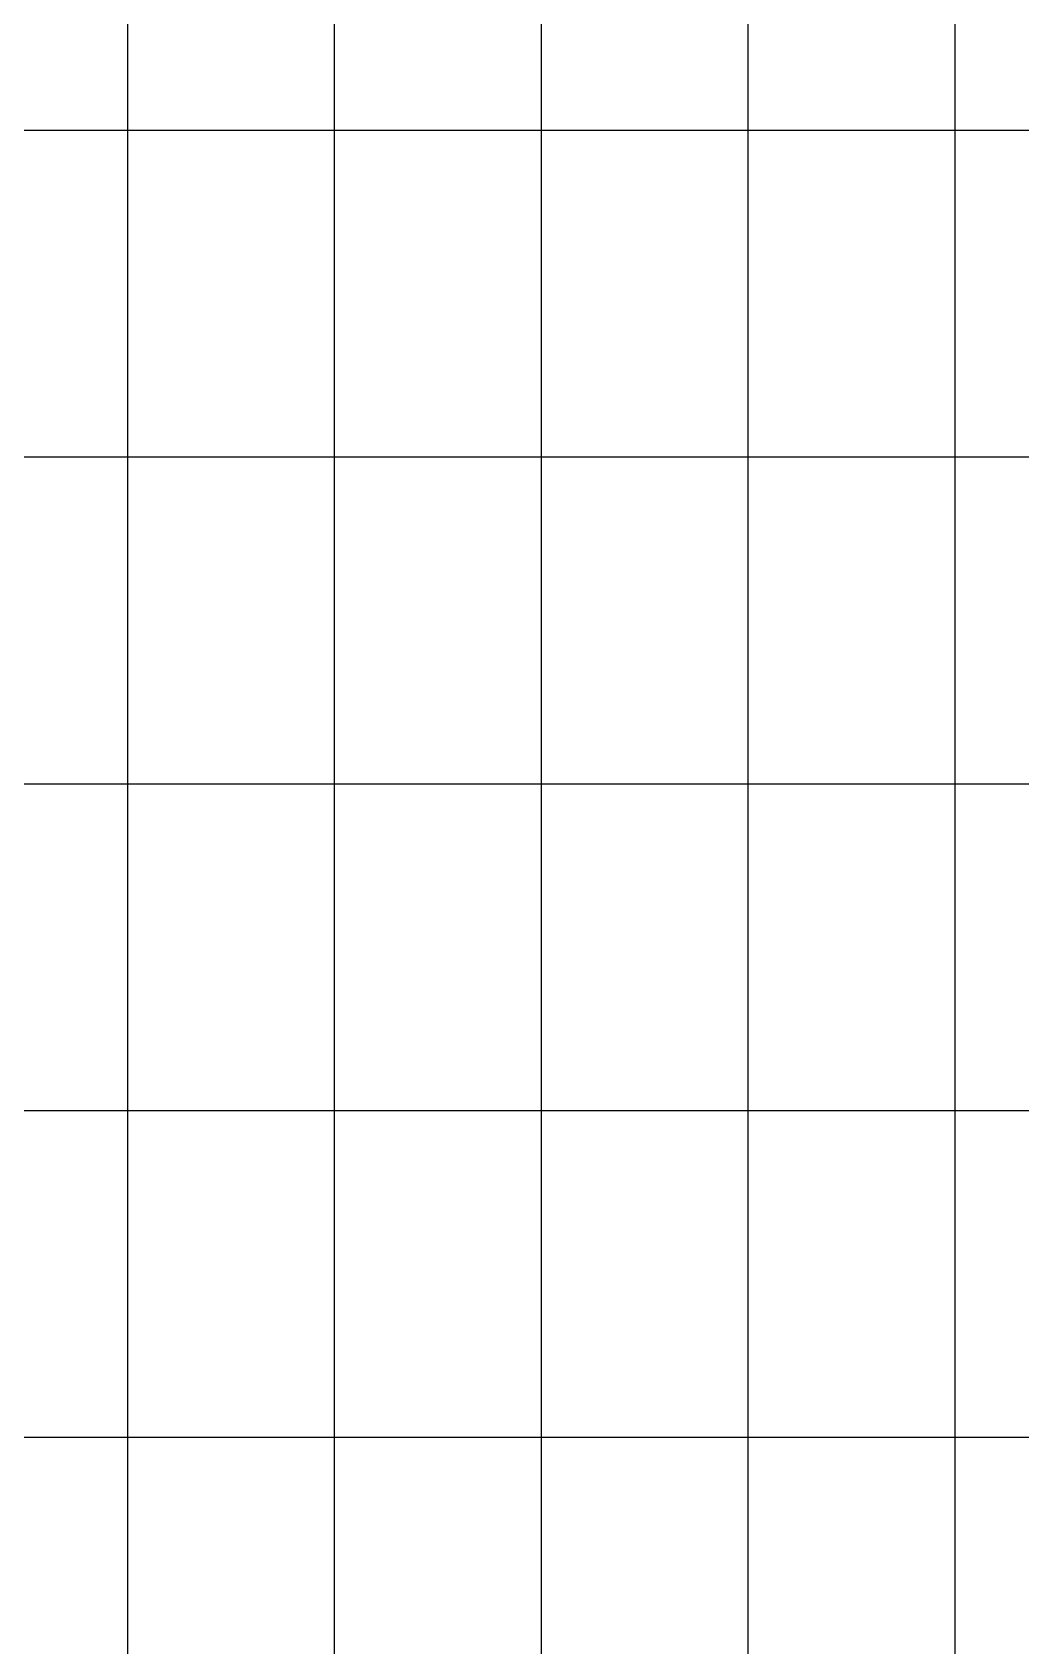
# Model space of a CAD drawing. Header units: inches. Extents: x -5298 to 11252, y 8210 to 22495.
# Drawn here: x 7446 to 8445, y 12946 to 14578 of the extents above; entities that cross this region are included whole.
import ezdxf

# ---------------------------------------------------------------- set-up
doc = ezdxf.new("R2010")
doc.units = ezdxf.units.IN
doc.header["$LTSCALE"] = 11
doc.header["$MEASUREMENT"] = 0
doc.layers.add('BEAM', color=3, linetype='Continuous')

msp = doc.modelspace()

# ---------------------------------------------------------------- linework, layer by layer
at = {"layer": 'BEAM', "color": 5}
for p, q in [((7542.211, 11503.269), (7542.211, 17785.198)), ((7751.391, 11503.269), (7751.391, 17785.198)), ((7960.571, 11503.269), (7960.571, 17785.198)), ((8169.751, 11503.269), (8169.751, 17785.198)), ((8378.931, 11503.269), (8378.931, 17785.198)), ((6496.312, 14478.92), (10470.731, 14478.92)), ((6496.312, 14148.292), (10470.731, 14148.292)), ((6496.312, 13817.664), (10470.731, 13817.664)), ((6496.312, 13487.036), (10470.731, 13487.036)), ((6496.312, 13156.408), (10470.731, 13156.408))]:
    msp.add_line(p, q, dxfattribs=at)

doc.saveas('drawing.dxf')
